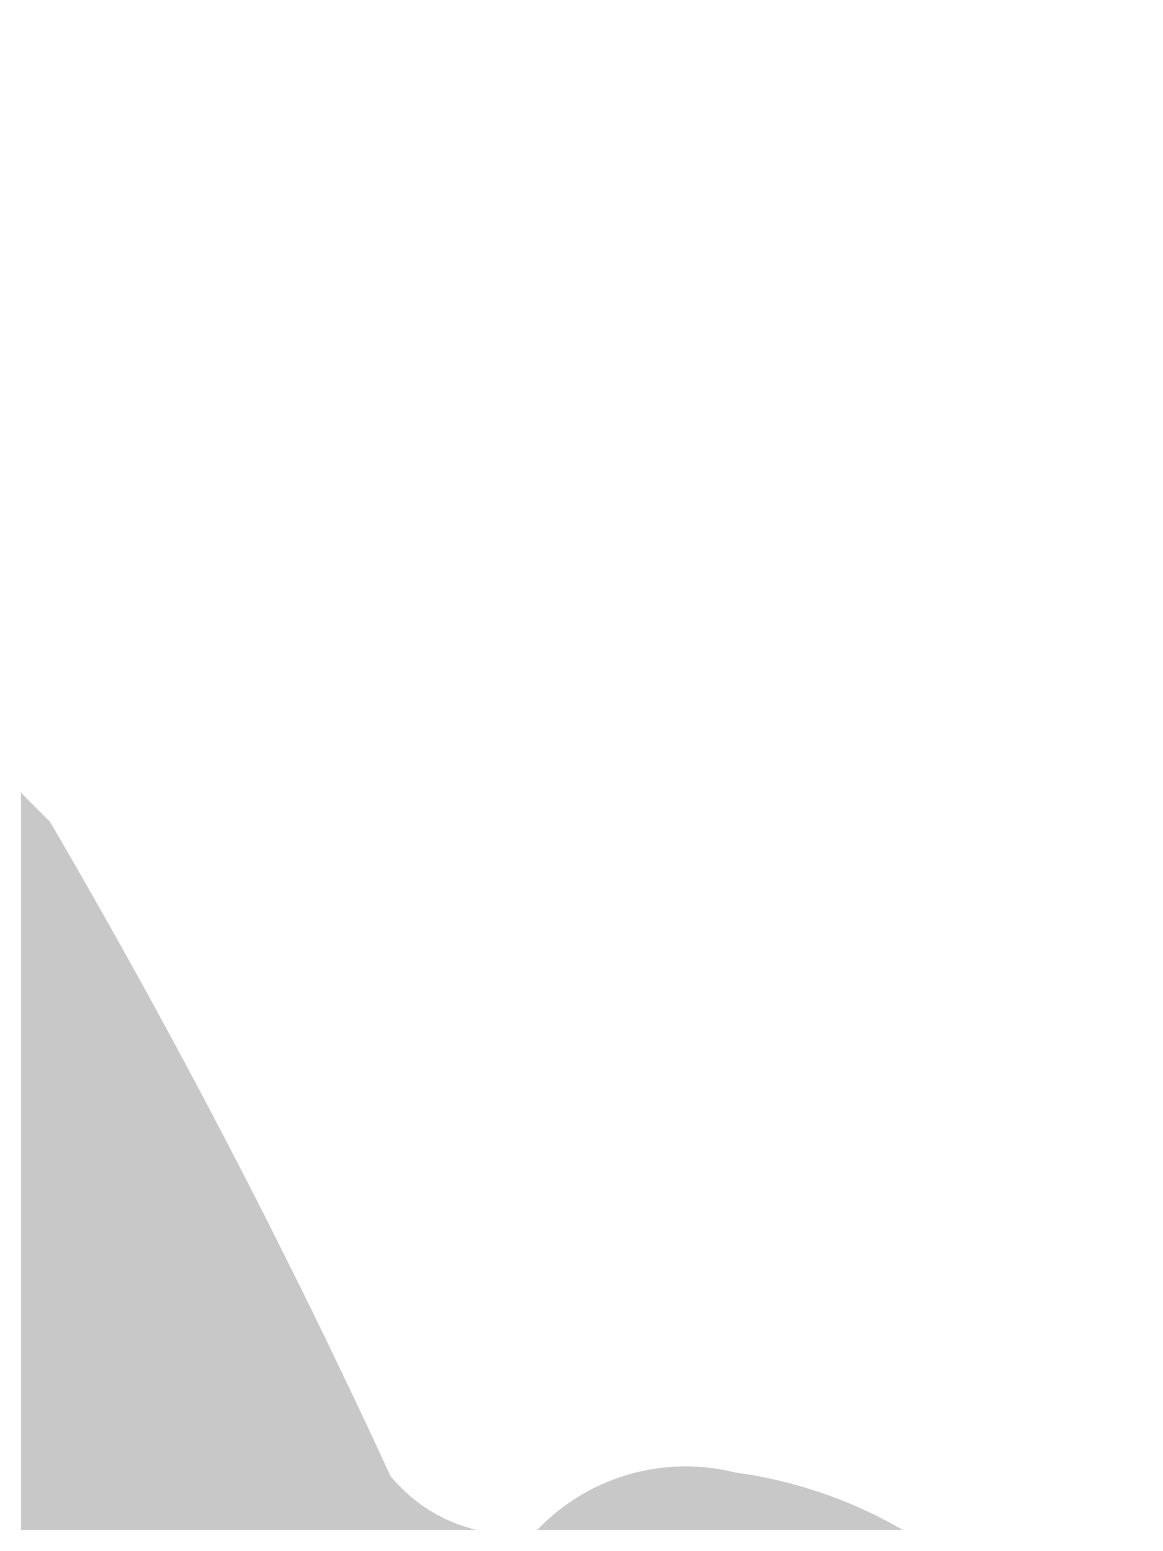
# Model space of a CAD drawing. Header units: millimetres. Extents: x -754 to 578, y -31 to 612.
# Drawn here: x -183.87 to -167.6, y 236.33 to 258.31 of the extents above; entities that cross this region are included whole.
import ezdxf

# ---------------------------------------------------------------- set-up
doc = ezdxf.new("R2010")
doc.units = ezdxf.units.MM
doc.layers.add('Images', color=7, linetype='Continuous')
doc.layers.add('magpiefill', color=3, linetype='Continuous')
picture_1 = doc.add_image_def('image11.jpg', size_in_pixel=(523, 700))

msp = doc.modelspace()

# ---------------------------------------------------------------- hatches: boundary and pattern name
at = {"layer": 'magpiefill', "true_color": 0x010101}
h = msp.add_hatch(color=18, dxfattribs=at)
h.dxf.hatch_style = 1
edge = h.paths.add_edge_path()
edge.add_line((-183.962828145885, 225.1641310465837), (-185.5509997714032, 225.0017711824827))
edge.add_line((-185.5509997714032, 225.0017711824827), (-188.2541343820467, 223.226319801045))
edge.add_line((-188.2541343820467, 223.2263198010449), (-193.81486294331, 219.2122550279875))
edge.add_line((-193.81486294331, 219.2122550279877), (-197.0586225035477, 216.124511711643))
edge.add_line((-197.0586225035477, 216.124511711643), (-197.5992474531419, 216.124511711643))
edge.add_line((-197.5992474531419, 216.124511711643), (-198.1398748684041, 216.587673721825))
edge.add_line((-198.1398748684041, 216.587673721825), (-198.2171070040602, 216.8964475407292))
edge.add_line((-198.2171070040602, 216.8964475407292), (-199.8389867841793, 215.6613509832867))
edge.add_line((-199.8389867841793, 215.6613509832867), (-202.0014915138921, 214.1174793251143))
edge.add_line((-202.0014915138921, 214.1174793251144), (-202.233187920861, 215.1209961592915))
edge.add_line((-202.233187920861, 215.1209961592915), (-202.1559557852048, 215.6613509832868))
edge.add_line((-202.1559557852048, 215.6613509832867), (-201.2291676916607, 216.6648665356382))
edge.add_line((-201.2291676916607, 216.6648665356383), (-200.9202391490357, 216.8964475407292))
edge.add_line((-200.9202391490357, 216.8964475407292), (-201.1519355560045, 217.0508344501813))
edge.add_line((-201.1519355560046, 217.0508344501814), (-202.6193510648109, 216.0473188978299))
edge.add_line((-202.6193510648109, 216.0473188978297), (-203.0055117430924, 216.3560927167339))
edge.add_line((-203.0055117430925, 216.3560927167339), (-203.0055117430925, 216.587673721825))
edge.add_line((-203.0055117430925, 216.587673721825), (-203.6233712940108, 216.587673721825))
edge.add_line((-203.6233712940108, 216.587673721825), (-203.8550677009796, 216.8964475407292))
edge.add_line((-203.8550677009797, 216.8964475407292), (-201.8470272425795, 217.9771571887196))
edge.add_line((-201.8470272425795, 217.9771571887196), (-201.4608665642984, 218.6718989221669))
edge.add_line((-201.4608665642984, 218.6718989221668), (-200.7657748777231, 219.289447841801))
edge.add_line((-200.765774877723, 219.289447841801), (-202.1559557852048, 219.0578668367099))
edge.add_line((-202.1559557852048, 219.0578668367098), (-201.0747034203484, 219.9841895752482))
edge.add_line((-201.0747034203484, 219.9841895752482), (-197.4447831818291, 222.0684160574158))
edge.add_line((-197.4447831818292, 222.0684160574159), (-194.0465593502788, 224.5386104541265))
edge.add_line((-194.0465593502788, 224.5386104541264), (-190.1849427047907, 226.7772238457459))
edge.add_line((-190.1849427047907, 226.7772238457459), (-187.8679712380968, 228.1667073126405))
edge.add_line((-187.8679712380967, 228.1667073126406), (-187.6362748311279, 229.0158372373657))
edge.add_line((-187.636274831128, 229.0158372373656), (-186.7867188732404, 229.5561920613607))
edge.add_line((-186.7867188732404, 229.5561920613607), (-185.8599307796966, 229.1702241468176))
edge.add_line((-185.8599307796966, 229.1702241468176), (-185.2420712287778, 229.2474182424565))
edge.add_line((-185.2420712287778, 229.2474182424565), (-183.9291224569526, 230.3281278904468))
edge.add_line((-183.9291224569526, 230.3281278904468), (-182.8478676264277, 231.0228696238943))
edge.add_line((-182.8478676264278, 231.0228696238942), (-182.7706354907716, 229.4789979657219))
edge.add_line((-182.7706354907716, 229.4789979657219), (-183.079566499065, 228.3210955039182))
edge.add_line((-183.079566499065, 228.3210955039181), (-183.3884950416903, 228.1667073126405))
edge.add_line((-183.3884950416903, 228.1667073126406), (-183.8518903212964, 228.3210955039183))
edge.add_line((-183.8518903212965, 228.3210955039181), (-184.4697474065468, 227.7035465842841))
edge.add_line((-184.4697474065468, 227.7035465842842), (-183.5164361165255, 226.8930303711103))
edge.add_line((-183.5164361165255, 226.8930303711103), (-183.3490394137245, 227.6180526684923))
edge.add_line((-183.3490394137245, 227.6180526684922), (-182.5678539787629, 228.064220236112))
edge.add_line((-182.567853978763, 228.064220236112), (-181.396077059155, 228.1199911820644))
edge.add_line((-181.3960770591549, 228.1199911820644), (-180.7264902479502, 227.8969073982545))
edge.add_line((-180.7264902479503, 227.8969073982547), (-180.7264902479503, 227.3949688846825))
edge.add_line((-180.7264902479503, 227.3949688846825), (-181.2844784353982, 227.1718851008727))
edge.add_line((-181.2844784353981, 227.1718851008726), (-182.3446591969174, 226.9488013170626))
edge.add_line((-182.3446591969174, 226.9488013170627), (-183.5722366612385, 226.0006952358709))
edge.add_line((-183.5722366612385, 226.0006952358708), (-183.5722366612385, 225.3314438844412))
edge.add_line((-183.5722366612385, 225.3314438844412), (-182.567853978763, 225.7218405061085))
edge.add_line((-182.567853978763, 225.7218405061085), (-180.1127015157901, 226.6699465873004))
edge.add_line((-180.1127015157901, 226.6699465873005), (-178.4945301011541, 227.5622817225397))
edge.add_line((-178.4945301011541, 227.5622817225397), (-176.8763611521869, 228.7334715875415))
edge.add_line((-176.8763611521869, 228.7334715875415), (-174.7559996291476, 230.2950580742105))
edge.add_line((-174.7559996291476, 230.2950580742105), (-175.8719784697115, 229.9046614525433))
edge.add_line((-175.8719784697114, 229.9046614525433), (-176.9321592312311, 229.514264830876))
edge.add_line((-176.9321592312311, 229.514264830876), (-178.048138071795, 229.7931195606384))
edge.add_line((-178.0481380717949, 229.7931195606384), (-179.0525207542704, 230.6296837499252))
edge.add_line((-179.0525207542705, 230.6296837499252), (-179.6663094864306, 231.856643279054))
edge.add_line((-179.6663094864305, 231.8566432790541), (-179.8895042682761, 233.2509169278657))
edge.add_line((-179.8895042682761, 233.2509169278656), (-179.6105089417179, 234.5336486847723))
edge.add_line((-179.6105089417179, 234.5336486847724), (-178.4387320221099, 235.8163804416791))
edge.add_line((-178.4387320221099, 235.816380441679), (-179.0525207542704, 235.593296657869))
edge.add_line((-179.0525207542705, 235.593296657869), (-181.9540652466025, 234.0874811171525))
edge.add_line((-181.9540652466025, 234.0874811171525), (-184.4650207199568, 232.6932074683409))
edge.add_line((-184.4650207199568, 232.6932074683409), (-185.8599924214104, 231.5777885492917))
edge.add_line((-185.8599924214104, 231.5777885492917), (-186.5853797773277, 230.5181418580203))
edge.add_line((-186.5853797773277, 230.5181418580204), (-187.3665652122892, 229.9046614525433))
edge.add_line((-187.3665652122892, 229.9046614525433), (-188.2035487262949, 229.6815776687334))
edge.add_line((-188.2035487262949, 229.6815776687335), (-188.7057413003667, 229.9046614525433))
edge.add_line((-188.7057413003667, 229.9046614525433), (-188.9847341612564, 230.239287128258))
edge.add_line((-188.9847341612564, 230.239287128258), (-188.9289360822122, 231.020079089767))
edge.add_line((-188.9289360822121, 231.0200790897669), (-188.3709478947642, 232.3028108466736))
edge.add_line((-188.3709478947643, 232.3028108466736), (-188.7615393794108, 233.1393750359607))
edge.add_line((-188.7615393794109, 233.1393750359607), (-188.8731380031681, 232.4143527385786))
edge.add_line((-188.873138003168, 232.4143527385786), (-189.3753281115713, 232.0797270628639))
edge.add_line((-189.3753281115713, 232.0797270628638), (-190.602905575892, 231.3547047654819))
edge.add_line((-190.602905575892, 231.3547047654819), (-190.9934970605385, 231.6335594952443))
edge.add_line((-190.9934970605385, 231.6335594952442), (-191.3840910108535, 231.856643279054))
edge.add_line((-191.3840910108535, 231.8566432790541), (-191.7746824955, 232.2470399007213))
edge.add_line((-191.7746824955, 232.2470399007213), (-191.942079198301, 232.8605203061983))
edge.add_line((-191.942079198301, 232.8605203061984), (-191.8862811192568, 233.2509169278657))
edge.add_line((-191.8862811192568, 233.2509169278656), (-192.3884712276605, 233.3624588197705))
edge.add_line((-192.3884712276606, 233.3624588197706), (-192.6674665542184, 233.5855426035804))
edge.add_line((-192.6674665542184, 233.5855426035804), (-193.0580605045337, 233.9759392252476))
edge.add_line((-193.0580605045337, 233.9759392252476), (-193.3928539101356, 234.4221067928675))
edge.add_line((-193.3928539101356, 234.4221067928674), (-193.2254572073347, 235.2586709821543))
edge.add_line((-193.2254572073347, 235.2586709821543), (-193.3928539101356, 235.2586709821543))
edge.add_line((-193.3928539101356, 235.2586709821543), (-193.8950440185394, 235.4259838200117))
edge.add_line((-193.8950440185394, 235.4259838200118), (-194.3972341269427, 235.8721513876314))
edge.add_line((-194.3972341269427, 235.8721513876314), (-194.6762294535009, 236.4298608471561))
edge.add_line((-194.6762294535009, 236.4298608471561), (-194.5646308297437, 236.9317993607283))
edge.add_line((-194.5646308297437, 236.9317993607283), (-194.4530346716554, 237.4895088202528))
edge.add_line((-194.4530346716554, 237.4895088202528), (-194.7320275325451, 237.5452797662053))
edge.add_line((-194.732027532545, 237.5452797662054), (-195.290018185661, 238.0472182797775))
edge.add_line((-195.290018185661, 238.0472182797775), (-195.6248115912634, 238.7164683493816))
edge.add_line((-195.6248115912634, 238.7164683493816), (-195.5690135122192, 239.3299487548587))
edge.add_line((-195.5690135122192, 239.3299487548587), (-194.6204313744567, 239.9434291603358))
edge.add_line((-194.6204313744567, 239.9434291603357), (-193.337053365423, 240.6126805117653))
edge.add_line((-193.337053365423, 240.6126805117654), (-192.4442717723732, 241.3377028091473))
edge.add_line((-192.4442717723732, 241.3377028091473), (-191.6630863374117, 242.0069541605769))
edge.add_line((-191.6630863374117, 242.006954160577), (-191.5514877136549, 242.1184960524818))
edge.add_line((-191.5514877136549, 242.1184960524819), (-191.2724923870967, 242.2300379443868))
edge.add_line((-191.2724923870967, 242.2300379443867), (-190.9376989814943, 242.5088926741491))
edge.add_line((-190.9376989814943, 242.5088926741491), (-190.8819009024502, 242.7319764579589))
edge.add_line((-190.8819009024501, 242.7319764579589), (-190.8819009024501, 242.8992892958163))
edge.add_line((-190.8819009024501, 242.8992892958164), (-190.9376989814943, 243.1223730796262))
edge.add_line((-190.9376989814943, 243.1223730796262), (-191.1050956842953, 243.2896859174837))
edge.add_line((-191.1050956842953, 243.2896859174837), (-191.2724923870967, 243.4012278093886))
edge.add_line((-191.2724923870967, 243.4012278093885), (-191.4956896346107, 243.4569987553411))
edge.add_line((-191.4956896346107, 243.4569987553411), (-191.3282929318093, 243.568540647246))
edge.add_line((-191.3282929318093, 243.568540647246), (-191.1050956842953, 243.568540647246))
edge.add_line((-191.1050956842953, 243.568540647246), (-190.8819009024501, 243.6243115931984))
edge.add_line((-190.8819009024501, 243.6243115931984), (-190.4913069521351, 243.6243115931984))
edge.add_line((-190.4913069521352, 243.6243115931984), (-190.2681121702897, 243.6243115931984))
edge.add_line((-190.2681121702897, 243.6243115931984), (-190.1007154674887, 243.6800825391509))
edge.add_line((-190.1007154674887, 243.6800825391508), (-189.9333187646873, 243.7916244310557))
edge.add_line((-189.9333187646873, 243.7916244310559), (-189.8217201409305, 244.0704791608182))
edge.add_line((-189.8217201409305, 244.0704791608182), (-189.7659195962179, 244.2377919986754))
edge.add_line((-189.7659195962179, 244.2377919986754), (-189.9891168437315, 244.4608757824854))
edge.add_line((-189.9891168437315, 244.4608757824855), (-190.7145041996488, 244.8512724041528))
edge.add_line((-190.7145041996488, 244.8512724041527), (-189.7659195962179, 244.6281886203427))
edge.add_line((-189.7659195962179, 244.6281886203427), (-189.2637294878142, 244.5166467284378))
edge.add_line((-189.2637294878141, 244.5166467284378), (-188.9847341612563, 244.6839595662952))
edge.add_line((-188.9847341612564, 244.6839595662952), (-188.9847341612564, 244.7955014582001))
edge.add_line((-188.9847341612564, 244.7955014582002), (-188.9847341612564, 245.0743561879625))
edge.add_line((-188.9847341612564, 245.0743561879625), (-189.1521333297258, 245.1858980798674))
edge.add_line((-189.1521333297258, 245.1858980798674), (-189.2637294878141, 245.4647528096297))
edge.add_line((-189.2637294878141, 245.4647528096298), (-188.817337458455, 245.4089818636772))
edge.add_line((-188.8173374584551, 245.4089818636772), (-188.5941426766099, 245.4089818636772))
edge.add_line((-188.5941426766099, 245.4089818636772), (-188.2593492710076, 245.4089818636772))
edge.add_line((-188.2593492710075, 245.4089818636772), (-188.2593492710075, 245.5205237555821))
edge.add_line((-188.2593492710075, 245.5205237555821), (-188.3151473500517, 245.855149431297))
edge.add_line((-188.3151473500517, 245.8551494312971), (-188.4267459738085, 246.0782319332814))
edge.add_line((-188.4267459738085, 246.0782319332813), (-188.4825440528526, 246.3570866630436))
edge.add_line((-188.4825440528527, 246.3570866630436), (-188.2035487262949, 246.3570866630436))
edge.add_line((-188.2035487262949, 246.3570866630436), (-187.9803539444493, 246.4128576089959))
edge.add_line((-187.9803539444493, 246.412857608996), (-187.8687553206925, 246.5801704468535))
edge.add_line((-187.8687553206925, 246.5801704468535), (-187.8129572416484, 246.9705670685208))
edge.add_line((-187.8129572416483, 246.9705670685208), (-187.7571591626042, 247.0821089604256))
edge.add_line((-187.7571591626042, 247.0821089604256), (-187.5339619150902, 247.0821089604256))
edge.add_line((-187.5339619150902, 247.0821089604256), (-187.3665652122892, 247.0821089604256))
edge.add_line((-187.3665652122892, 247.0821089604256), (-187.254966588532, 247.1936508523305))
edge.add_line((-187.2549665885319, 247.1936508523305), (-187.087569885731, 247.1936508523305))
edge.add_line((-187.087569885731, 247.1936508523305), (-187.0317718066868, 247.4725055820929))
edge.add_line((-187.0317718066868, 247.472505582093), (-187.0317718066868, 247.5840474739979))
edge.add_line((-187.0317718066868, 247.5840474739978), (-187.310767133245, 247.6955893659027))
edge.add_line((-187.310767133245, 247.6955893659027), (-187.087569885731, 247.8071312578076))
edge.add_line((-187.087569885731, 247.8071312578076), (-186.9201731829296, 247.8071312578076))
edge.add_line((-186.9201731829297, 247.8071312578076), (-186.6969784010845, 247.7513603118553))
edge.add_line((-186.6969784010845, 247.7513603118553), (-186.4179830745263, 247.6955893659027))
edge.add_line((-186.4179830745263, 247.6955893659027), (-186.0273915898798, 247.7513603118553))
edge.add_line((-186.0273915898798, 247.7513603118553), (-185.4694009367639, 247.8629022037602))
edge.add_line((-185.4694009367638, 247.8629022037601), (-185.1904056102057, 247.8629022037601))
edge.add_line((-185.1904056102056, 247.8629022037601), (-185.1904056102056, 247.6398184199503))
edge.add_line((-185.1904056102056, 247.6398184199504), (-185.1346075311615, 247.360963690188))
edge.add_line((-185.1346075311615, 247.360963690188), (-184.7440135808465, 247.1936508523305))
edge.add_line((-184.7440135808465, 247.1936508523305), (-184.2418234724428, 247.360963690188))
edge.add_line((-184.2418234724428, 247.360963690188), (-183.962828145885, 247.0263380144733))
edge.add_line((-183.962828145885, 247.0263380144733), (-183.5718396886035, 246.6374629196819))
edge.add_arc((-280.4371677586878, 190.0840839330436), 112.165843539517, 24.7196834331034, 30.277882808560207, ccw=False)
edge.add_arc((-176.7362248807561, 238.4804996146605), 2.34770697077903, 219.4264190677759, 277.5112522925736)
edge.add_arc((-174.1990015674482, 234.107992672581), 3.025916043660005, 76.09792839104102, 137.4828955815185, ccw=False)
edge.add_arc((-174.363699671963, 230.4072776329092), 6.697621683522432, 60.01917854986198, 82.34898294536907, ccw=False)
edge.add_arc((-174.27323199147, 226.3436893305659), 10.3885879204781, 55.16074552816218, 71.73216053091483, ccw=False)
edge.add_arc((-168.6272360603464, 229.9240189890295), 4.954608585265596, 86.65890143975243, 120.31950619075)
edge.add_arc((-167.1102780490694, 227.4735523597912), 7.836037325723806, 120.8490791888012, 144.9821508602809)
edge.add_arc((-172.469045772773, 231.4076116923318), 1.198890831365216, 152.0183299640194, 206.9559763139688)
edge.add_arc((-264.1162404005846, 120.4379487420404), 142.82303879835, 45.89312228263083, 50.63922831697852, ccw=False)
edge.add_line((-164.7115489902533, 222.9909971473013), (-164.823786222162, 222.5428978686437))
edge.add_line((-164.823786222162, 222.5428978686435), (-164.6563895193607, 222.3198140848337))
edge.add_line((-164.6563895193606, 222.3198140848338), (-164.1541969452888, 222.1525012469764))
edge.add_line((-164.1541969452888, 222.1525012469763), (-164.3215936480898, 221.8178755712616))
edge.add_line((-164.3215936480898, 221.8178755712616), (-164.0983988662447, 221.5390208414993))
edge.add_line((-164.0983988662447, 221.5390208414993), (-163.9868002424875, 221.2601661117369))
edge.add_line((-163.9868002424876, 221.2601661117369), (-164.3773941928025, 220.9255404360222))
edge.add_line((-164.3773941928025, 220.9255404360221), (-164.4331922718466, 220.5909147603072))
edge.add_line((-164.4331922718466, 220.5909147603072), (-164.2657955690457, 220.2562890845925))
edge.add_line((-164.2657955690457, 220.2562890845926), (-164.7121875984048, 220.0889762467352))
edge.add_line((-164.7121875984048, 220.0889762467351), (-165.158579627764, 220.20051813864))
edge.add_line((-165.158579627764, 220.20051813864), (-165.1027815487198, 219.8101215169728))
edge.add_line((-165.1027815487198, 219.8101215169728), (-165.7165678152119, 219.6428086791155))
edge.add_line((-165.7165678152119, 219.6428086791155), (-165.9955631417701, 219.8101215169727))
edge.add_line((-165.99556314177, 219.8101215169728), (-166.162959844571, 219.8658924629253))
edge.add_line((-166.162959844571, 219.8658924629253), (-166.330356547372, 219.6428086791155))
edge.add_line((-166.330356547372, 219.6428086791155), (-166.6093518739302, 219.4197248953054))
edge.add_line((-166.6093518739302, 219.4197248953054), (-166.8883472004883, 219.5312667872105))
edge.add_line((-166.8883472004884, 219.5312667872106), (-167.6137345564057, 219.0293282736384))
edge.add_line((-167.6137345564057, 219.0293282736384), (-167.6137345564057, 219.2524120574482))
edge.add_line((-167.6137345564057, 219.2524120574483), (-168.1159246648091, 219.6985796250679))
edge.add_line((-168.115924664809, 219.6985796250678), (-168.115924664809, 219.9216634088778))
edge.add_line((-168.115924664809, 219.9216634088778), (-168.2275232885662, 219.8101215169727))
edge.add_line((-168.2275232885662, 219.8101215169728), (-168.5623166941682, 219.3081830034006))
edge.add_line((-168.5623166941682, 219.3081830034006), (-168.5623166941682, 218.9735573276859))
edge.add_line((-168.5623166941682, 218.9735573276858), (-168.5623166941682, 218.2485350303039))
edge.add_line((-168.5623166941682, 218.2485350303039), (-168.9529081788147, 218.2485350303039))
edge.add_line((-168.9529081788147, 218.2485350303039), (-169.1203048816161, 218.4158478681612))
edge.add_line((-169.1203048816161, 218.4158478681611), (-169.1761054263287, 218.527389760066))
edge.add_line((-169.1761054263287, 218.527389760066), (-169.7340936137762, 218.6947025979234))
edge.add_line((-169.7340936137762, 218.6947025979235), (-170.0130889403344, 218.862015435781))
edge.add_line((-170.0130889403343, 218.862015435781), (-170.1246875640915, 218.7504735438761))
edge.add_line((-170.1246875640915, 218.7504735438761), (-170.1246875640915, 218.4716188141137))
edge.add_line((-170.1246875640915, 218.4716188141137), (-170.4594809696935, 218.0254512464938))
edge.add_line((-170.4594809696935, 218.0254512464938), (-170.6826757515391, 218.1927640843513))
edge.add_line((-170.6826757515391, 218.1927640843514), (-170.6826757515391, 218.3600769222088))
edge.add_line((-170.6826757515391, 218.3600769222088), (-171.3522650284122, 218.1927640843513))
edge.add_line((-171.3522650284123, 218.1927640843514), (-171.6870584340146, 217.8023674626841))
edge.add_line((-171.6870584340145, 217.8023674626841), (-172.412443324263, 217.5235127329217))
edge.add_line((-172.4124433242631, 217.5235127329217), (-172.7472367298654, 217.6908255707791))
edge.add_line((-172.7472367298654, 217.6908255707792), (-172.9146358983352, 217.9696803005416))
edge.add_line((-172.9146358983353, 217.9696803005415), (-173.1936287592246, 217.9696803005415))
edge.add_line((-173.1936287592246, 217.9696803005415), (-173.8074174913851, 217.4677417869694))
edge.add_line((-173.8074174913851, 217.4677417869693), (-174.3654081445014, 216.9100323274446))
edge.add_line((-174.3654081445014, 216.9100323274446), (-174.9233963319489, 216.240780976015))
edge.add_line((-174.923396331949, 216.240780976015), (-175.3697883613081, 215.6830715164905))
edge.add_line((-175.3697883613081, 215.6830715164905), (-175.7603823116231, 215.2926761766488))
edge.add_line((-175.760382311623, 215.2926761766487), (-176.3183704990709, 215.1253633387913))
edge.add_line((-176.318370499071, 215.1253633387913), (-176.8205630731428, 215.2369052306962))
edge.add_line((-176.8205630731428, 215.2369052306962), (-177.1553564787451, 215.5715296245856))
edge.add_line((-177.1553564787451, 215.5715296245856), (-177.4901498843475, 215.9061553003003))
edge.add_line((-177.4901498843474, 215.9061553003003), (-177.6575465871484, 216.4080938138725))
edge.add_line((-177.6575465871484, 216.4080938138725), (-177.9365419137065, 216.7984904355397))
edge.add_line((-177.9365419137066, 216.7984904355398), (-178.2155372402648, 216.8542613814923))
edge.add_line((-178.2155372402648, 216.8542613814923), (-178.5503306458671, 216.9658032733972))
edge.add_line((-178.5503306458671, 216.9658032733971), (-178.8293235067565, 216.9658032733971))
edge.add_line((-178.8293235067565, 216.9658032733971), (-179.3315160808286, 217.7465965167317))
edge.add_line((-179.3315160808286, 217.7465965167318), (-179.8337061892319, 218.4158478681612))
edge.add_line((-179.8337061892319, 218.4158478681611), (-180.0569009710771, 218.4158478681611))
edge.add_line((-180.0569009710771, 218.4158478681611), (-180.5032930004366, 218.6389316519711))
edge.add_line((-180.5032930004367, 218.6389316519711), (-181.2844784353982, 219.3639539493531))
edge.add_line((-181.2844784353981, 219.3639539493531), (-181.5076756829117, 219.6985796250679))
edge.add_line((-181.5076756829117, 219.6985796250678), (-181.6192718410001, 219.9216634088778))
edge.add_line((-181.6192718410001, 219.9216634088778), (-181.6750723857131, 220.2562890845925))
edge.add_line((-181.6750723857131, 220.2562890845926), (-181.8982671675583, 220.2562890845926))
edge.add_line((-181.8982671675583, 220.2562890845926), (-182.400457275962, 220.4236019224501))
edge.add_line((-182.400457275962, 220.42360192245), (-182.4562578206746, 220.5351438143549))
edge.add_line((-182.4562578206746, 220.5351438143549), (-182.6794526025198, 220.8697694900696))
edge.add_line((-182.6794526025198, 220.8697694900696), (-182.735250681564, 220.9813113819745))
edge.add_line((-182.735250681564, 220.9813113819745), (-183.0142460081221, 221.5947917874516))
edge.add_line((-183.0142460081222, 221.5947917874516), (-183.3490394137245, 221.8178755712616))
edge.add_line((-183.3490394137245, 221.8178755712616), (-183.5164361165254, 221.9851884091189))
edge.add_line((-183.5164361165255, 221.9851884091189), (-183.7396333640394, 222.3198140848338))
edge.add_line((-183.7396333640395, 222.3198140848338), (-183.8512319877963, 222.7659816524535))
edge.add_line((-183.8512319877963, 222.7659816524535), (-183.8512319877963, 223.0448351003903))
edge.add_line((-183.8512319877963, 223.0448351003903), (-183.4606380374813, 223.602544559915))
edge.add_line((-183.4606380374813, 223.6025445599149), (-183.6280347402826, 223.5467736139623))
edge.add_line((-183.6280347402827, 223.5467736139624), (-184.0186286905976, 223.9929411815822))
edge.add_line((-184.0186286905976, 223.9929411815822), (-184.0744267696418, 224.3833378032494))
edge.add_line((-184.0744267696418, 224.3833378032495), (-183.6280347402827, 225.0525891546789))
edge.add_line((-183.6280347402827, 225.0525891546788), (-183.962828145885, 225.1641310465837))

# ---------------------------------------------------------------- pictures from other files: only their frames are drawn
at = {"layer": 'Images'}
image = msp.add_image(picture_1, insert=(-355.8175818121082, 1.13686837721616e-13), size_in_units=(221.90142857142854, 296.99999999999994), dxfattribs=at)
image.dxf.flags = 7

doc.saveas('drawing.dxf')
